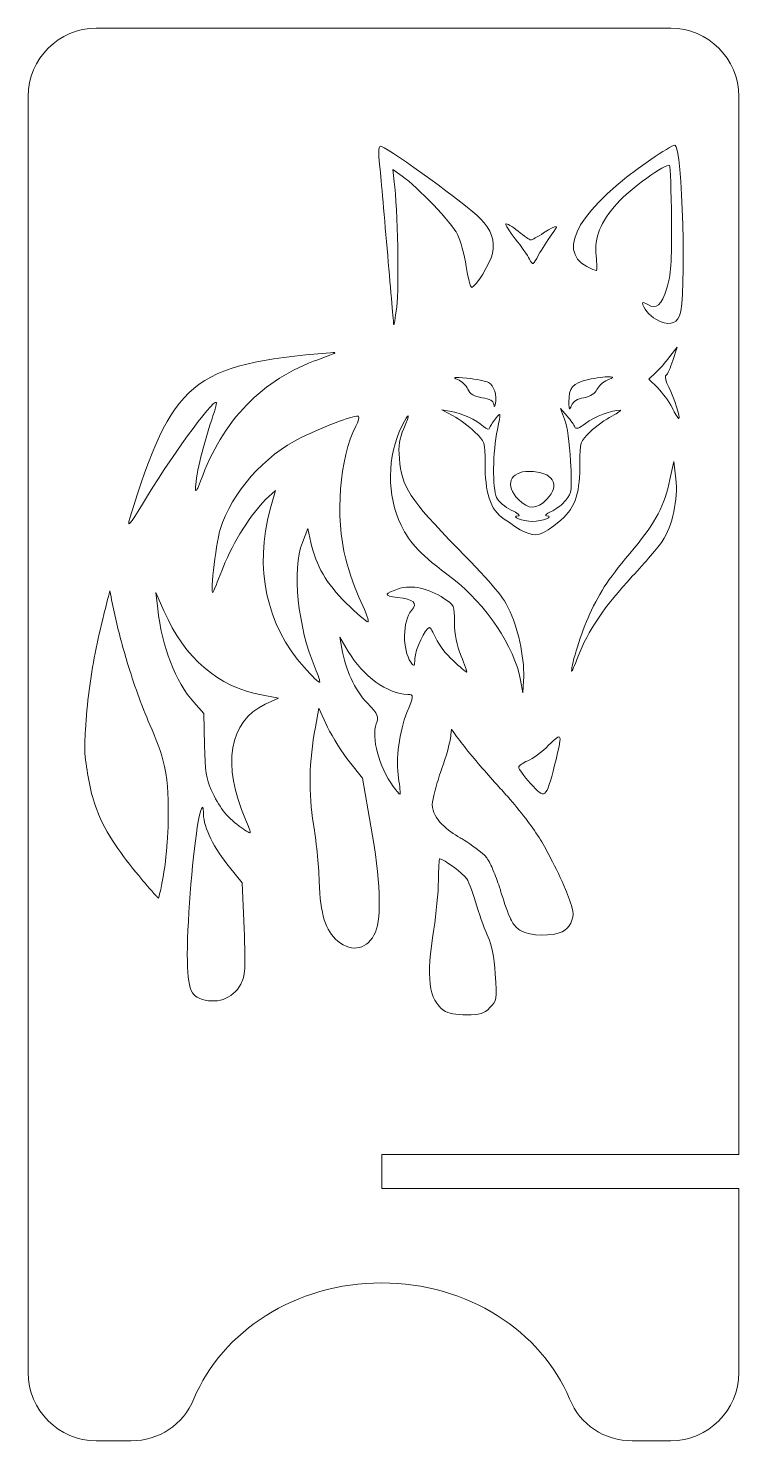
# Model space of a CAD drawing. Header units: millimetres. Extents: x -328 to 276, y -219 to 45.
# Drawn here: x -155.3 to -71.8, y -121.2 to 44.8 of the extents above; entities that cross this region are included whole.
import ezdxf

# ---------------------------------------------------------------- set-up
doc = ezdxf.new("R2010")
doc.units = ezdxf.units.MM
doc.header["$MEASUREMENT"] = 0
doc.layers.add('layer 1', color=7, linetype='Continuous')

msp = doc.modelspace()

# ---------------------------------------------------------------- linework, layer by layer
at = {"layer": 'layer 1', "color": 250, "lineweight": 9}
for points, knots in [([(-147.2681, 44.7682), (-124.7712, 44.7682), (-102.2749, 44.7682), (-79.7781, 44.7682), (-79.7781, 44.7682), (-75.3719, 44.7682), (-71.7781, 41.1744), (-71.7781, 36.7682), (-71.7781, 36.7682), (-71.7781, 36.7682), (-71.7781, -87.5432), (-71.7781, -87.5432), (-71.7781, -87.5432), (-71.7781, -87.5432), (-113.7031, -87.5432), (-113.7031, -87.5432), (-113.7031, -87.5432), (-113.7031, -87.5432), (-113.7031, -91.5432), (-113.7031, -91.5432), (-113.7031, -91.5432), (-113.7031, -91.5432), (-71.7781, -91.5432), (-71.7781, -91.5432), (-71.7781, -91.5432), (-71.7781, -98.7555), (-71.7781, -105.9679), (-71.7781, -113.1802), (-71.7781, -113.1802), (-71.7781, -117.5864), (-75.3719, -121.1802), (-79.7781, -121.1802), (-79.7781, -121.1802), (-79.7781, -121.1802), (-84.2858, -121.1802), (-84.2858, -121.1802), (-84.2858, -121.1802), (-87.5819, -121.1802), (-90.3968, -119.3055), (-91.6674, -116.2641), (-91.6674, -116.2641), (-94.993, -108.3039), (-103.6193, -102.6313), (-113.7381, -102.6313), (-113.7381, -102.6313), (-123.8569, -102.6313), (-132.4832, -108.3039), (-135.8088, -116.2641), (-135.8088, -116.2641), (-137.0794, -119.3055), (-139.8943, -121.1802), (-143.1904, -121.1802), (-143.1904, -121.1802), (-143.1904, -121.1802), (-147.2681, -121.1802), (-147.2681, -121.1802), (-147.2681, -121.1802), (-151.6743, -121.1802), (-155.2681, -117.5864), (-155.2681, -113.1802), (-155.2681, -113.1802), (-155.2681, -63.1998), (-155.2681, -13.2154), (-155.2681, 36.7682), (-155.2681, 36.7682), (-155.2681, 41.1744), (-151.6743, 44.7682), (-147.2681, 44.7682)], [0, 0, 0, 0, 0.05555556, 0.05555556, 0.05555556, 0.05555556, 0.11111111, 0.11111111, 0.11111111, 0.11111111, 0.16666667, 0.16666667, 0.16666667, 0.16666667, 0.22222222, 0.22222222, 0.22222222, 0.22222222, 0.27777778, 0.27777778, 0.27777778, 0.27777778, 0.33333333, 0.33333333, 0.33333333, 0.33333333, 0.38888889, 0.38888889, 0.38888889, 0.38888889, 0.44444444, 0.44444444, 0.44444444, 0.44444444, 0.5, 0.5, 0.5, 0.5, 0.55555556, 0.55555556, 0.55555556, 0.55555556, 0.61111111, 0.61111111, 0.61111111, 0.61111111, 0.66666667, 0.66666667, 0.66666667, 0.66666667, 0.72222222, 0.72222222, 0.72222222, 0.72222222, 0.77777778, 0.77777778, 0.77777778, 0.77777778, 0.83333333, 0.83333333, 0.83333333, 0.83333333, 0.88888889, 0.88888889, 0.88888889, 0.88888889, 1, 1, 1, 1]), ([(-112.2537, 26.7389), (-111.8572, 23.6148), (-111.6788, 14.3567), (-111.9706, 12.0347), (-111.9706, 12.0347), (-112.1405, 10.6837), (-112.2985, 9.7392), (-112.3219, 9.9358), (-112.3219, 9.9358), (-112.3453, 10.1325), (-112.6649, 13.7991), (-113.0323, 18.0842), (-113.0323, 18.0842), (-113.3996, 22.369), (-113.8127, 27.0396), (-113.9503, 28.463), (-113.9503, 28.463), (-114.1521, 30.5507), (-114.1167, 31.0191), (-113.7672, 30.885), (-113.7672, 30.885), (-112.4663, 30.3856), (-103.7623, 24.0442), (-102.1096, 22.3914), (-102.1096, 22.3914), (-100.8635, 21.1454), (-100.4035, 19.7788), (-100.7298, 18.2928), (-100.7298, 18.2928), (-100.9726, 17.1876), (-102.7162, 14.3273), (-103.147, 14.3273), (-103.147, 14.3273), (-103.3092, 14.3273), (-103.6072, 15.4385), (-103.8091, 16.7966), (-103.8091, 16.7966), (-104.0112, 18.1547), (-104.4723, 19.8459), (-104.834, 20.5548), (-104.834, 20.5548), (-105.5356, 21.9301), (-109.5108, 26.1172), (-111.3361, 27.4034), (-111.3361, 27.4034), (-111.3361, 27.4034), (-112.4364, 28.1789), (-112.4364, 28.1789), (-112.4364, 28.1789), (-112.4364, 28.1789), (-112.2537, 26.7389), (-112.2537, 26.7389)], [0, 0, 0, 0, 0.07142857, 0.07142857, 0.07142857, 0.07142857, 0.14285714, 0.14285714, 0.14285714, 0.14285714, 0.21428571, 0.21428571, 0.21428571, 0.21428571, 0.28571429, 0.28571429, 0.28571429, 0.28571429, 0.35714286, 0.35714286, 0.35714286, 0.35714286, 0.42857143, 0.42857143, 0.42857143, 0.42857143, 0.5, 0.5, 0.5, 0.5, 0.57142857, 0.57142857, 0.57142857, 0.57142857, 0.64285714, 0.64285714, 0.64285714, 0.64285714, 0.71428571, 0.71428571, 0.71428571, 0.71428571, 0.78571429, 0.78571429, 0.78571429, 0.78571429, 0.85714286, 0.85714286, 0.85714286, 0.85714286, 1, 1, 1, 1]), ([(-81.5068, 10.5803), (-82.2939, 11.0074), (-83.0708, 11.9646), (-83.0708, 12.5073), (-83.0708, 12.5073), (-83.0708, 12.6107), (-82.7956, 12.5234), (-82.4591, 12.3134), (-82.4591, 12.3134), (-81.459, 11.6888), (-80.8398, 12.2193), (-80.2222, 14.23), (-80.2222, 14.23), (-79.7425, 15.7919), (-79.6467, 17.2217), (-79.6826, 22.2893), (-79.6826, 22.2893), (-79.7065, 25.6779), (-79.8163, 28.5402), (-79.9266, 28.6505), (-79.9266, 28.6505), (-80.26, 28.9839), (-84.6299, 25.8151), (-86.0708, 24.195), (-86.0708, 24.195), (-88.0368, 21.9842), (-88.7596, 20.1809), (-88.5385, 18.0379), (-88.5385, 18.0379), (-88.4394, 17.0778), (-88.4286, 16.2925), (-88.5148, 16.2925), (-88.5148, 16.2925), (-88.6007, 16.2925), (-89.1016, 16.515), (-89.6276, 16.7871), (-89.6276, 16.7871), (-93.3393, 18.7064), (-90.3758, 23.6616), (-82.1109, 29.3553), (-82.1109, 29.3553), (-80.7733, 30.2767), (-79.4984, 31.0305), (-79.2776, 31.0305), (-79.2776, 31.0305), (-78.3901, 31.0305), (-77.9018, 12.9123), (-78.7371, 10.9704), (-78.7371, 10.9704), (-79.1795, 9.9417), (-80.0931, 9.8131), (-81.5068, 10.5803)], [0, 0, 0, 0, 0.07142857, 0.07142857, 0.07142857, 0.07142857, 0.14285714, 0.14285714, 0.14285714, 0.14285714, 0.21428571, 0.21428571, 0.21428571, 0.21428571, 0.28571429, 0.28571429, 0.28571429, 0.28571429, 0.35714286, 0.35714286, 0.35714286, 0.35714286, 0.42857143, 0.42857143, 0.42857143, 0.42857143, 0.5, 0.5, 0.5, 0.5, 0.57142857, 0.57142857, 0.57142857, 0.57142857, 0.64285714, 0.64285714, 0.64285714, 0.64285714, 0.71428571, 0.71428571, 0.71428571, 0.71428571, 0.78571429, 0.78571429, 0.78571429, 0.78571429, 0.85714286, 0.85714286, 0.85714286, 0.85714286, 1, 1, 1, 1]), ([(-96.3648, 17.6567), (-96.5855, 18.0773), (-97.3366, 19.1435), (-98.0339, 20.0263), (-98.0339, 20.0263), (-98.7312, 20.9091), (-99.2326, 21.7006), (-99.148, 21.7852), (-99.148, 21.7852), (-99.0633, 21.8699), (-98.4134, 21.4792), (-97.7036, 20.9172), (-97.7036, 20.9172), (-96.994, 20.355), (-96.3209, 19.8951), (-96.2083, 19.8951), (-96.2083, 19.8951), (-96.0955, 19.8951), (-95.4194, 20.2635), (-94.7062, 20.7139), (-94.7062, 20.7139), (-92.9951, 21.794), (-92.8272, 21.7472), (-93.807, 20.4627), (-93.807, 20.4627), (-94.2558, 19.8741), (-94.9248, 18.83), (-95.2933, 18.1422), (-95.2933, 18.1422), (-95.9622, 16.8942), (-95.9641, 16.8933), (-96.3648, 17.6567)], [0, 0, 0, 0, 0.11111111, 0.11111111, 0.11111111, 0.11111111, 0.22222222, 0.22222222, 0.22222222, 0.22222222, 0.33333333, 0.33333333, 0.33333333, 0.33333333, 0.44444444, 0.44444444, 0.44444444, 0.44444444, 0.55555556, 0.55555556, 0.55555556, 0.55555556, 0.66666667, 0.66666667, 0.66666667, 0.66666667, 0.77777778, 0.77777778, 0.77777778, 0.77777778, 1, 1, 1, 1]), ([(-143.3241, -12.7743), (-138.4255, 3.2245), (-135.9899, 5.3632), (-119.761, 6.6502), (-119.761, 6.6502), (-118.7722, 6.7682), (-119.107, 6.5765), (-121.1265, 5.869), (-121.1265, 5.869), (-127.7298, 3.5555), (-132.4893, -1.3455), (-135.0128, -8.4309), (-135.0128, -8.4309), (-135.3642, -9.4177), (-135.607, -9.7869), (-135.6214, -9.3568), (-135.6214, -9.3568), (-135.6588, -8.236), (-134.7828, -4.4163), (-133.8739, -1.7375), (-133.8739, -1.7375), (-133.4187, -0.3957), (-133.097, 0.7529), (-133.1591, 0.8149), (-133.1591, 0.8149), (-133.5649, 1.2207), (-138.8652, -6.065), (-141.8537, -11.1367), (-141.8537, -11.1367), (-143.297, -13.5864), (-143.7155, -14.0524), (-143.3241, -12.7743)], [0, 0, 0, 0, 0.11111111, 0.11111111, 0.11111111, 0.11111111, 0.22222222, 0.22222222, 0.22222222, 0.22222222, 0.33333333, 0.33333333, 0.33333333, 0.33333333, 0.44444444, 0.44444444, 0.44444444, 0.44444444, 0.55555556, 0.55555556, 0.55555556, 0.55555556, 0.66666667, 0.66666667, 0.66666667, 0.66666667, 0.77777778, 0.77777778, 0.77777778, 0.77777778, 1, 1, 1, 1]), ([(-79.5192, 5.7305), (-79.7997, 4.8751), (-80.1619, 4.0934), (-80.3238, 3.9932), (-80.3238, 3.9932), (-80.4858, 3.8931), (-80.3412, 3.2667), (-80.0024, 2.6011), (-80.0024, 2.6011), (-79.3749, 1.3679), (-78.6044, -1.0656), (-78.8416, -1.0656), (-78.8416, -1.0656), (-78.9133, -1.0656), (-79.2643, -0.4933), (-79.6213, 0.2064), (-79.6213, 0.2064), (-79.9783, 0.9063), (-80.7344, 1.9427), (-81.3015, 2.5099), (-81.3015, 2.5099), (-81.3015, 2.5099), (-82.333, 3.5412), (-82.333, 3.5412), (-82.333, 3.5412), (-82.333, 3.5412), (-81.5599, 4.2738), (-81.5599, 4.2738), (-81.5599, 4.2738), (-81.1348, 4.6769), (-80.3869, 5.5194), (-79.898, 6.1462), (-79.898, 6.1462), (-79.898, 6.1462), (-79.0091, 7.2858), (-79.0091, 7.2858), (-79.0091, 7.2858), (-79.0091, 7.2858), (-79.5192, 5.7305), (-79.5192, 5.7305)], [0, 0, 0, 0, 0.09090909, 0.09090909, 0.09090909, 0.09090909, 0.18181818, 0.18181818, 0.18181818, 0.18181818, 0.27272727, 0.27272727, 0.27272727, 0.27272727, 0.36363636, 0.36363636, 0.36363636, 0.36363636, 0.45454545, 0.45454545, 0.45454545, 0.45454545, 0.54545455, 0.54545455, 0.54545455, 0.54545455, 0.63636364, 0.63636364, 0.63636364, 0.63636364, 0.72727273, 0.72727273, 0.72727273, 0.72727273, 0.81818182, 0.81818182, 0.81818182, 0.81818182, 1, 1, 1, 1]), ([(-100.5635, 0.6118), (-100.5889, 0.9688), (-101.0344, 1.2124), (-101.9208, 1.3542), (-101.9208, 1.3542), (-102.888, 1.5088), (-103.338, 1.7793), (-103.6058, 2.3671), (-103.6058, 2.3671), (-103.8068, 2.8081), (-104.3552, 3.3211), (-104.8246, 3.507), (-104.8246, 3.507), (-105.4922, 3.7715), (-105.2507, 3.8023), (-103.7127, 3.6491), (-103.7127, 3.6491), (-102.6321, 3.5413), (-101.4915, 3.3164), (-101.1785, 3.1493), (-101.1785, 3.1493), (-100.538, 2.8076), (-100.1373, 1.5826), (-100.3706, 0.6795), (-100.3706, 0.6795), (-100.4931, 0.2055), (-100.5334, 0.1914), (-100.5635, 0.6118)], [0, 0, 0, 0, 0.125, 0.125, 0.125, 0.125, 0.25, 0.25, 0.25, 0.25, 0.375, 0.375, 0.375, 0.375, 0.5, 0.5, 0.5, 0.5, 0.625, 0.625, 0.625, 0.625, 0.75, 0.75, 0.75, 0.75, 1, 1, 1, 1]), ([(-91.7379, 0.839), (-91.7703, 2.5359), (-91.2855, 3.0985), (-89.4532, 3.4915), (-89.4532, 3.4915), (-88.5419, 3.6871), (-87.4718, 3.8312), (-87.0754, 3.8122), (-87.0754, 3.8122), (-86.4138, 3.7801), (-86.4263, 3.749), (-87.2269, 3.4313), (-87.2269, 3.4313), (-87.7068, 3.241), (-88.2526, 2.7488), (-88.4401, 2.3376), (-88.4401, 2.3376), (-88.6654, 1.8428), (-89.1826, 1.5143), (-89.968, 1.367), (-89.968, 1.367), (-90.7404, 1.2222), (-91.2534, 0.9012), (-91.4361, 0.4485), (-91.4361, 0.4485), (-91.678, -0.1498), (-91.7201, -0.0954), (-91.7379, 0.839)], [0, 0, 0, 0, 0.125, 0.125, 0.125, 0.125, 0.25, 0.25, 0.25, 0.25, 0.375, 0.375, 0.375, 0.375, 0.5, 0.5, 0.5, 0.5, 0.625, 0.625, 0.625, 0.625, 0.75, 0.75, 0.75, 0.75, 1, 1, 1, 1]), ([(-91.9561, -0.7981), (-91.5253, -1.2814), (-91.1109, -1.8625), (-91.0354, -2.0893), (-91.0354, -2.0893), (-90.9397, -2.3759), (-90.5541, -2.2425), (-89.7724, -1.6523), (-89.7724, -1.6523), (-88.7709, -0.896), (-86.5914, -0.0651), (-85.6997, -0.0995), (-85.6997, -0.0995), (-85.5195, -0.1065), (-85.9615, -0.4163), (-86.6821, -0.7882), (-86.6821, -0.7882), (-87.4026, -1.1601), (-88.5448, -1.9942), (-89.2203, -2.6416), (-89.2203, -2.6416), (-90.4299, -3.8009), (-90.4486, -3.8567), (-90.4486, -6.3235), (-90.4486, -6.3235), (-90.4486, -9.5842), (-90.821, -11.4509), (-92.6794, -13.0138), (-92.6794, -13.0138), (-95.0883, -15.0401), (-95.6104, -14.9545), (-96.8835, -14.4409), (-96.8835, -14.4409), (-97.5863, -14.1571), (-98.5424, -13.4101), (-99.344, -12.9041), (-99.344, -12.9041), (-101.048, -11.8285), (-101.584, -9.5839), (-101.584, -6.383), (-101.584, -6.383), (-101.584, -3.8475), (-101.5979, -3.8056), (-102.8121, -2.6416), (-102.8121, -2.6416), (-103.4876, -1.9942), (-104.6298, -1.1495), (-105.3503, -0.7647), (-105.3503, -0.7647), (-105.3503, -0.7647), (-106.6604, -0.0649), (-106.6604, -0.0649), (-106.6604, -0.0649), (-106.6604, -0.0649), (-105.5141, -0.2772), (-105.5141, -0.2772), (-105.5141, -0.2772), (-104.212, -0.5184), (-102.6951, -1.2209), (-101.7817, -2.006), (-101.7817, -2.006), (-101.3232, -2.4), (-101.1237, -2.4336), (-101.0191, -2.1345), (-101.0191, -2.1345), (-100.9411, -1.9118), (-100.613, -1.4032), (-100.29, -1.0043), (-100.29, -1.0043), (-99.7206, -0.3011), (-99.7162, -0.3432), (-100.1453, -2.3919), (-100.1453, -2.3919), (-100.6882, -4.9842), (-100.7326, -9.2624), (-100.2281, -10.3697), (-100.2281, -10.3697), (-100.0228, -10.8203), (-99.2491, -11.4831), (-98.5086, -11.8425), (-98.5086, -11.8425), (-97.7683, -12.2019), (-97.3836, -12.5056), (-97.6539, -12.5173), (-97.6539, -12.5173), (-98.7032, -12.5629), (-97.1794, -13.1736), (-96.0163, -13.1736), (-96.0163, -13.1736), (-94.8355, -13.1736), (-93.3595, -12.5728), (-94.3787, -12.5069), (-94.3787, -12.5069), (-94.6488, -12.4894), (-94.4062, -12.272), (-93.8394, -12.0236), (-93.8394, -12.0236), (-93.2727, -11.7751), (-92.4811, -11.1608), (-92.0805, -10.6584), (-92.0805, -10.6584), (-91.3953, -9.7993), (-91.3632, -9.5267), (-91.542, -6.0813), (-91.542, -6.0813), (-91.6509, -3.9875), (-91.9481, -1.8824), (-92.2357, -1.1686), (-92.2357, -1.1686), (-92.2357, -1.1686), (-92.7391, 0.0805), (-92.7391, 0.0805), (-92.7391, 0.0805), (-92.7391, 0.0805), (-91.9561, -0.7981), (-91.9561, -0.7981)], [0, 0, 0, 0, 0.03333333, 0.03333333, 0.03333333, 0.03333333, 0.06666667, 0.06666667, 0.06666667, 0.06666667, 0.1, 0.1, 0.1, 0.1, 0.13333333, 0.13333333, 0.13333333, 0.13333333, 0.16666667, 0.16666667, 0.16666667, 0.16666667, 0.2, 0.2, 0.2, 0.2, 0.23333333, 0.23333333, 0.23333333, 0.23333333, 0.26666667, 0.26666667, 0.26666667, 0.26666667, 0.3, 0.3, 0.3, 0.3, 0.33333333, 0.33333333, 0.33333333, 0.33333333, 0.36666667, 0.36666667, 0.36666667, 0.36666667, 0.4, 0.4, 0.4, 0.4, 0.43333333, 0.43333333, 0.43333333, 0.43333333, 0.46666667, 0.46666667, 0.46666667, 0.46666667, 0.5, 0.5, 0.5, 0.5, 0.53333333, 0.53333333, 0.53333333, 0.53333333, 0.56666667, 0.56666667, 0.56666667, 0.56666667, 0.6, 0.6, 0.6, 0.6, 0.63333333, 0.63333333, 0.63333333, 0.63333333, 0.66666667, 0.66666667, 0.66666667, 0.66666667, 0.7, 0.7, 0.7, 0.7, 0.73333333, 0.73333333, 0.73333333, 0.73333333, 0.76666667, 0.76666667, 0.76666667, 0.76666667, 0.8, 0.8, 0.8, 0.8, 0.83333333, 0.83333333, 0.83333333, 0.83333333, 0.86666667, 0.86666667, 0.86666667, 0.86666667, 0.9, 0.9, 0.9, 0.9, 0.93333333, 0.93333333, 0.93333333, 0.93333333, 1, 1, 1, 1]), ([(-123.0603, -15.6421), (-124.2946, -18.8427), (-123.6029, -25.6174), (-121.5539, -30.3977), (-121.5539, -30.3977), (-121.1893, -31.2485), (-120.9503, -32.0042), (-121.0232, -32.077), (-121.0232, -32.077), (-121.096, -32.15), (-121.919, -31.3553), (-122.8522, -30.3113), (-122.8522, -30.3113), (-127.2975, -25.3373), (-128.7403, -18.6146), (-126.8361, -11.7477), (-126.8361, -11.7477), (-126.8361, -11.7477), (-126.2191, -9.522), (-126.2191, -9.522), (-126.2191, -9.522), (-126.2191, -9.522), (-127.3721, -10.616), (-127.3721, -10.616), (-127.3721, -10.616), (-129.0193, -12.1784), (-131.2335, -15.6898), (-132.3318, -18.4815), (-132.3318, -18.4815), (-132.851, -19.8008), (-133.3679, -21.1014), (-133.4807, -21.3715), (-133.4807, -21.3715), (-133.9904, -22.5929), (-133.284, -15.9795), (-132.7063, -14.122), (-132.7063, -14.122), (-131.3463, -9.749), (-127.5427, -5.434), (-123.1849, -3.3205), (-123.1849, -3.3205), (-120.2263, -1.8855), (-116.7003, -0.5782), (-116.4539, -0.8248), (-116.4539, -0.8248), (-116.3547, -0.9239), (-116.5003, -1.4427), (-116.7771, -1.9781), (-116.7771, -1.9781), (-118.703, -5.7026), (-119.2312, -12.653), (-117.9645, -17.6052), (-117.9645, -17.6052), (-117.5958, -19.0461), (-116.788, -21.2937), (-116.1693, -22.5997), (-116.1693, -22.5997), (-115.5505, -23.9056), (-115.1854, -24.9741), (-115.3578, -24.9741), (-115.3578, -24.9741), (-115.5302, -24.9741), (-116.676, -23.9794), (-117.9038, -22.7634), (-117.9038, -22.7634), (-120.2493, -20.4408), (-121.439, -18.4056), (-122.0583, -15.6557), (-122.0583, -15.6557), (-122.0583, -15.6557), (-122.4297, -14.0066), (-122.4297, -14.0066), (-122.4297, -14.0066), (-122.4297, -14.0066), (-123.0603, -15.6421), (-123.0603, -15.6421)], [0, 0, 0, 0, 0.05, 0.05, 0.05, 0.05, 0.1, 0.1, 0.1, 0.1, 0.15, 0.15, 0.15, 0.15, 0.2, 0.2, 0.2, 0.2, 0.25, 0.25, 0.25, 0.25, 0.3, 0.3, 0.3, 0.3, 0.35, 0.35, 0.35, 0.35, 0.4, 0.4, 0.4, 0.4, 0.45, 0.45, 0.45, 0.45, 0.5, 0.5, 0.5, 0.5, 0.55, 0.55, 0.55, 0.55, 0.6, 0.6, 0.6, 0.6, 0.65, 0.65, 0.65, 0.65, 0.7, 0.7, 0.7, 0.7, 0.75, 0.75, 0.75, 0.75, 0.8, 0.8, 0.8, 0.8, 0.85, 0.85, 0.85, 0.85, 0.9, 0.9, 0.9, 0.9, 1, 1, 1, 1]), ([(-97.4215, -31.8149), (-98.0802, -27.9722), (-101.5341, -22.8151), (-105.4028, -19.8976), (-105.4028, -19.8976), (-109.1876, -17.0439), (-110.3872, -15.8009), (-111.4592, -13.6233), (-111.4592, -13.6233), (-113.149, -10.191), (-113.1077, -5.4479), (-111.3582, -1.9665), (-111.3582, -1.9665), (-110.4844, -0.2278), (-110.3316, -0.4399), (-111.1406, -2.2685), (-111.1406, -2.2685), (-111.6691, -3.4633), (-111.782, -4.2352), (-111.6559, -5.7892), (-111.6559, -5.7892), (-111.3841, -9.1375), (-110.4815, -10.525), (-104.7736, -16.371), (-104.7736, -16.371), (-100.4717, -20.7771), (-99.4192, -22.0489), (-98.6247, -23.8009), (-98.6247, -23.8009), (-97.5833, -26.0976), (-96.8981, -29.6461), (-97.0604, -31.9025), (-97.0604, -31.9025), (-97.0604, -31.9025), (-97.1626, -33.3257), (-97.1626, -33.3257), (-97.1626, -33.3257), (-97.1626, -33.3257), (-97.4215, -31.8149), (-97.4215, -31.8149)], [0, 0, 0, 0, 0.09090909, 0.09090909, 0.09090909, 0.09090909, 0.18181818, 0.18181818, 0.18181818, 0.18181818, 0.27272727, 0.27272727, 0.27272727, 0.27272727, 0.36363636, 0.36363636, 0.36363636, 0.36363636, 0.45454545, 0.45454545, 0.45454545, 0.45454545, 0.54545455, 0.54545455, 0.54545455, 0.54545455, 0.63636364, 0.63636364, 0.63636364, 0.63636364, 0.72727273, 0.72727273, 0.72727273, 0.72727273, 0.81818182, 0.81818182, 0.81818182, 0.81818182, 1, 1, 1, 1]), ([(-79.1755, -8.1536), (-78.8828, -10.5458), (-79.5644, -13.6802), (-80.7766, -15.5165), (-80.7766, -15.5165), (-81.2074, -16.169), (-82.7859, -18.017), (-84.2848, -19.6232), (-84.2848, -19.6232), (-87.4746, -23.0417), (-89.5829, -26.1513), (-90.6399, -28.9958), (-90.6399, -28.9958), (-91.0563, -30.1164), (-91.4046, -30.9071), (-91.414, -30.7529), (-91.414, -30.7529), (-91.4622, -29.9608), (-90.2599, -26.1655), (-89.3059, -24.0981), (-89.3059, -24.0981), (-88.0068, -21.2832), (-86.9876, -19.7657), (-84.0663, -16.2951), (-84.0663, -16.2951), (-81.5613, -13.3193), (-80.491, -11.271), (-79.8599, -8.2447), (-79.8599, -8.2447), (-79.8599, -8.2447), (-79.4214, -6.1423), (-79.4214, -6.1423), (-79.4214, -6.1423), (-79.4214, -6.1423), (-79.1755, -8.1536), (-79.1755, -8.1536)], [0, 0, 0, 0, 0.1, 0.1, 0.1, 0.1, 0.2, 0.2, 0.2, 0.2, 0.3, 0.3, 0.3, 0.3, 0.4, 0.4, 0.4, 0.4, 0.5, 0.5, 0.5, 0.5, 0.6, 0.6, 0.6, 0.6, 0.7, 0.7, 0.7, 0.7, 0.8, 0.8, 0.8, 0.8, 1, 1, 1, 1]), ([(-97.6791, -10.5888), (-99.3162, -8.9517), (-98.6702, -7.2843), (-96.4022, -7.2933), (-96.4022, -7.2933), (-93.6225, -7.3044), (-92.6326, -8.868), (-94.3305, -10.5657), (-94.3305, -10.5657), (-95.564, -11.7994), (-96.4623, -11.8054), (-97.6791, -10.5888)], [0, 0, 0, 0, 0.25, 0.25, 0.25, 0.25, 0.5, 0.5, 0.5, 0.5, 1, 1, 1, 1]), ([(-139.9662, -57.4479), (-139.7705, -56.7844), (-139.6211, -56.0386), (-139.5195, -55.4984), (-139.5195, -55.4984), (-139.2278, -53.9477), (-139.0387, -52.3427), (-138.926, -50.7627), (-138.926, -50.7627), (-138.8668, -49.9326), (-138.8294, -49.0991), (-138.8207, -48.2662), (-138.8207, -48.2662), (-138.7989, -46.181), (-138.8168, -44.0158), (-139.2524, -41.9787), (-139.2524, -41.9787), (-139.619, -40.2646), (-140.2759, -38.6445), (-140.9659, -37.0716), (-140.9659, -37.0716), (-141.9997, -34.7149), (-142.8746, -32.2249), (-143.6295, -29.7367), (-143.6295, -29.7367), (-144.1885, -27.8943), (-144.6879, -26.0214), (-145.1079, -24.1318), (-145.1079, -24.1318), (-145.3143, -23.2031), (-145.505, -22.2604), (-145.6658, -21.3125), (-145.6658, -21.3125), (-145.9105, -22.2403), (-146.1455, -23.1718), (-146.3744, -24.1037), (-146.3744, -24.1037), (-146.743, -25.6048), (-147.1019, -27.1198), (-147.41, -28.6385), (-147.41, -28.6385), (-147.7036, -30.0855), (-147.9282, -31.5629), (-148.1147, -33.0323), (-148.1147, -33.0323), (-148.3093, -34.5661), (-148.4651, -36.1178), (-148.5561, -37.6641), (-148.5561, -37.6641), (-148.6128, -38.6278), (-148.6818, -39.8468), (-148.5722, -40.8043), (-148.5722, -40.8043), (-148.3285, -42.9313), (-147.9681, -45.0323), (-147.2251, -47.0147), (-147.2251, -47.0147), (-146.1204, -49.9622), (-144.2039, -52.4715), (-142.2902, -54.7811), (-142.2902, -54.7811), (-141.6221, -55.5874), (-140.9419, -56.4024), (-140.2334, -57.1632), (-140.2334, -57.1632), (-140.1689, -57.2325), (-140.0734, -57.3361), (-139.9662, -57.4479)], [0, 0, 0, 0, 0.05555556, 0.05555556, 0.05555556, 0.05555556, 0.11111111, 0.11111111, 0.11111111, 0.11111111, 0.16666667, 0.16666667, 0.16666667, 0.16666667, 0.22222222, 0.22222222, 0.22222222, 0.22222222, 0.27777778, 0.27777778, 0.27777778, 0.27777778, 0.33333333, 0.33333333, 0.33333333, 0.33333333, 0.38888889, 0.38888889, 0.38888889, 0.38888889, 0.44444444, 0.44444444, 0.44444444, 0.44444444, 0.5, 0.5, 0.5, 0.5, 0.55555556, 0.55555556, 0.55555556, 0.55555556, 0.61111111, 0.61111111, 0.61111111, 0.61111111, 0.66666667, 0.66666667, 0.66666667, 0.66666667, 0.72222222, 0.72222222, 0.72222222, 0.72222222, 0.77777778, 0.77777778, 0.77777778, 0.77777778, 0.83333333, 0.83333333, 0.83333333, 0.83333333, 0.88888889, 0.88888889, 0.88888889, 0.88888889, 1, 1, 1, 1]), ([(-127.4337, -34.6547), (-131.6533, -36.6097), (-132.5415, -41.8298), (-129.7343, -48.1759), (-129.7343, -48.1759), (-129.3783, -48.9804), (-129.1373, -49.689), (-129.1987, -49.7504), (-129.1987, -49.7504), (-129.26, -49.8117), (-129.8434, -49.4573), (-130.495, -48.963), (-130.495, -48.963), (-131.9989, -47.8218), (-132.8629, -46.701), (-133.7635, -44.7224), (-133.7635, -44.7224), (-134.3446, -43.4458), (-134.4917, -42.4567), (-134.5478, -39.4498), (-134.5478, -39.4498), (-134.5478, -39.4498), (-134.6171, -35.7483), (-134.6171, -35.7483), (-134.6171, -35.7483), (-134.6171, -35.7483), (-135.8227, -34.4137), (-135.8227, -34.4137), (-135.8227, -34.4137), (-137.9175, -32.0952), (-139.5851, -27.779), (-140.0547, -23.4601), (-140.0547, -23.4601), (-140.0547, -23.4601), (-140.2642, -21.5353), (-140.2642, -21.5353), (-140.2642, -21.5353), (-140.2642, -21.5353), (-139.3187, -23.6904), (-139.3187, -23.6904), (-139.3187, -23.6904), (-136.8828, -29.2435), (-132.9848, -32.6002), (-127.8659, -33.5521), (-127.8659, -33.5521), (-127.8659, -33.5521), (-125.8593, -33.9254), (-125.8593, -33.9254), (-125.8593, -33.9254), (-125.8593, -33.9254), (-127.4337, -34.6547), (-127.4337, -34.6547)], [0, 0, 0, 0, 0.07142857, 0.07142857, 0.07142857, 0.07142857, 0.14285714, 0.14285714, 0.14285714, 0.14285714, 0.21428571, 0.21428571, 0.21428571, 0.21428571, 0.28571429, 0.28571429, 0.28571429, 0.28571429, 0.35714286, 0.35714286, 0.35714286, 0.35714286, 0.42857143, 0.42857143, 0.42857143, 0.42857143, 0.5, 0.5, 0.5, 0.5, 0.57142857, 0.57142857, 0.57142857, 0.57142857, 0.64285714, 0.64285714, 0.64285714, 0.64285714, 0.71428571, 0.71428571, 0.71428571, 0.71428571, 0.78571429, 0.78571429, 0.78571429, 0.78571429, 0.85714286, 0.85714286, 0.85714286, 0.85714286, 1, 1, 1, 1]), ([(-105.3487, -29.5258), (-106.1504, -28.7869), (-107.0598, -27.6078), (-107.3695, -26.9058), (-107.3695, -26.9058), (-107.6793, -26.2036), (-108.0246, -25.6292), (-108.1369, -25.6292), (-108.1369, -25.6292), (-108.5675, -25.6292), (-109.8171, -28.3013), (-109.845, -29.2816), (-109.845, -29.2816), (-109.8715, -30.2204), (-109.9123, -30.2582), (-110.3101, -29.7142), (-110.3101, -29.7142), (-111.3302, -28.3193), (-111.2854, -24.7938), (-110.233, -23.6309), (-110.233, -23.6309), (-109.4592, -22.776), (-109.9481, -22.3276), (-111.8927, -22.1084), (-111.8927, -22.1084), (-113.5661, -21.9199), (-113.5104, -21.651), (-111.6764, -21.0651), (-111.6764, -21.0651), (-110.2061, -20.5957), (-108.2516, -21.0244), (-106.4149, -22.2195), (-106.4149, -22.2195), (-105.2141, -23.0005), (-105.1864, -23.0642), (-105.1788, -25.0607), (-105.1788, -25.0607), (-105.1732, -26.4442), (-104.9212, -27.7106), (-104.3966, -28.9862), (-104.3966, -28.9862), (-103.9707, -30.0219), (-103.6827, -30.8693), (-103.7568, -30.8693), (-103.7568, -30.8693), (-103.8308, -30.8693), (-104.5472, -30.2649), (-105.3487, -29.5258)], [0, 0, 0, 0, 0.07692308, 0.07692308, 0.07692308, 0.07692308, 0.15384615, 0.15384615, 0.15384615, 0.15384615, 0.23076923, 0.23076923, 0.23076923, 0.23076923, 0.30769231, 0.30769231, 0.30769231, 0.30769231, 0.38461538, 0.38461538, 0.38461538, 0.38461538, 0.46153846, 0.46153846, 0.46153846, 0.46153846, 0.53846154, 0.53846154, 0.53846154, 0.53846154, 0.61538462, 0.61538462, 0.61538462, 0.61538462, 0.69230769, 0.69230769, 0.69230769, 0.69230769, 0.76923077, 0.76923077, 0.76923077, 0.76923077, 0.84615385, 0.84615385, 0.84615385, 0.84615385, 1, 1, 1, 1]), ([(-117.6646, -28.4507), (-115.9834, -31.3311), (-113.0001, -33.4803), (-110.6724, -33.4876), (-110.6724, -33.4876), (-109.9417, -33.4897), (-109.9524, -33.7474), (-110.7619, -35.636), (-110.7619, -35.636), (-111.6681, -37.7498), (-112.1089, -41.1506), (-111.7599, -43.335), (-111.7599, -43.335), (-111.6034, -44.3146), (-111.5182, -45.1617), (-111.5705, -45.2169), (-111.5705, -45.2169), (-111.6227, -45.2724), (-111.9817, -44.8736), (-112.3681, -44.3306), (-112.3681, -44.3306), (-114.06, -41.9547), (-114.9789, -38.5643), (-114.3672, -36.9554), (-114.3672, -36.9554), (-114.0435, -36.1038), (-114.1306, -35.9058), (-115.4481, -34.4972), (-115.4481, -34.4972), (-116.8933, -32.9521), (-118.0024, -30.5598), (-118.4207, -28.0856), (-118.4207, -28.0856), (-118.4207, -28.0856), (-118.6422, -26.7755), (-118.6422, -26.7755), (-118.6422, -26.7755), (-118.6422, -26.7755), (-117.6646, -28.4507), (-117.6646, -28.4507)], [0, 0, 0, 0, 0.09090909, 0.09090909, 0.09090909, 0.09090909, 0.18181818, 0.18181818, 0.18181818, 0.18181818, 0.27272727, 0.27272727, 0.27272727, 0.27272727, 0.36363636, 0.36363636, 0.36363636, 0.36363636, 0.45454545, 0.45454545, 0.45454545, 0.45454545, 0.54545455, 0.54545455, 0.54545455, 0.54545455, 0.63636364, 0.63636364, 0.63636364, 0.63636364, 0.72727273, 0.72727273, 0.72727273, 0.72727273, 0.81818182, 0.81818182, 0.81818182, 0.81818182, 1, 1, 1, 1]), ([(-115.0018, -48.9672), (-113.9029, -55.2951), (-113.7183, -59.622), (-114.4707, -61.4227), (-114.4707, -61.4227), (-115.3096, -63.4305), (-117.2077, -63.8836), (-118.881, -62.4756), (-118.881, -62.4756), (-120.3625, -61.2291), (-120.9341, -59.3958), (-121.0731, -55.446), (-121.0731, -55.446), (-121.1404, -53.5395), (-121.4451, -50.5143), (-121.7501, -48.7237), (-121.7501, -48.7237), (-122.3502, -45.2039), (-122.2756, -41.3291), (-121.5308, -37.3264), (-121.5308, -37.3264), (-121.5308, -37.3264), (-121.1174, -35.1043), (-121.1174, -35.1043), (-121.1174, -35.1043), (-121.1174, -35.1043), (-120.0873, -37.3264), (-120.0873, -37.3264), (-120.0873, -37.3264), (-119.5206, -38.5486), (-118.3653, -40.3972), (-117.5198, -41.4344), (-117.5198, -41.4344), (-117.5198, -41.4344), (-115.9827, -43.3202), (-115.9827, -43.3202), (-115.9827, -43.3202), (-115.9827, -43.3202), (-115.0018, -48.9672), (-115.0018, -48.9672)], [0, 0, 0, 0, 0.09090909, 0.09090909, 0.09090909, 0.09090909, 0.18181818, 0.18181818, 0.18181818, 0.18181818, 0.27272727, 0.27272727, 0.27272727, 0.27272727, 0.36363636, 0.36363636, 0.36363636, 0.36363636, 0.45454545, 0.45454545, 0.45454545, 0.45454545, 0.54545455, 0.54545455, 0.54545455, 0.54545455, 0.63636364, 0.63636364, 0.63636364, 0.63636364, 0.72727273, 0.72727273, 0.72727273, 0.72727273, 0.81818182, 0.81818182, 0.81818182, 0.81818182, 1, 1, 1, 1]), ([(-105.5429, -37.5762), (-105.5462, -37.6481), (-105.5504, -37.7201), (-105.5554, -37.792), (-105.5554, -37.792), (-105.6605, -39.2834), (-106.1861, -40.7962), (-106.6711, -42.2005), (-106.6711, -42.2005), (-106.7247, -42.3557), (-106.7771, -42.5114), (-106.8285, -42.6674), (-106.8285, -42.6674), (-107.0884, -43.456), (-107.3267, -44.2593), (-107.5267, -45.0652), (-107.5267, -45.0652), (-107.6137, -45.4159), (-107.7893, -46.084), (-107.7893, -46.4395), (-107.7893, -46.4395), (-107.7893, -48.2017), (-105.8582, -49.529), (-104.5238, -50.3324), (-104.5238, -50.3324), (-104.3627, -50.4294), (-104.2029, -50.5285), (-104.0444, -50.6295), (-104.0444, -50.6295), (-103.2993, -51.1043), (-101.9342, -52.0136), (-101.3964, -52.7029), (-101.3964, -52.7029), (-101.1014, -53.081), (-100.8451, -53.6733), (-100.6571, -54.1155), (-100.6571, -54.1155), (-100.3766, -54.7753), (-100.1263, -55.4549), (-99.9012, -56.1356), (-99.9012, -56.1356), (-99.8527, -56.2825), (-99.8053, -56.4298), (-99.7592, -56.5776), (-99.7592, -56.5776), (-99.4384, -57.6066), (-99.1005, -58.7294), (-98.6575, -59.7122), (-98.6575, -59.7122), (-98.4581, -60.1545), (-98.2235, -60.594), (-97.8561, -60.9203), (-97.8561, -60.9203), (-97.7045, -61.055), (-97.5358, -61.1695), (-97.363, -61.2749), (-97.363, -61.2749), (-96.3455, -61.8954), (-93.591, -61.9317), (-92.5347, -61.3854), (-92.5347, -61.3854), (-91.6785, -60.9426), (-91.1142, -59.8943), (-91.2806, -58.9347), (-91.2806, -58.9347), (-91.4175, -58.1454), (-91.8346, -57.1365), (-92.143, -56.3967), (-92.143, -56.3967), (-92.6639, -55.1477), (-93.2554, -53.9152), (-93.883, -52.7165), (-93.883, -52.7165), (-94.2636, -51.9895), (-94.6613, -51.2702), (-95.0809, -50.5649), (-95.0809, -50.5649), (-95.5193, -49.8281), (-96.0409, -49.1085), (-96.5569, -48.4243), (-96.5569, -48.4243), (-97.2228, -47.5413), (-97.9225, -46.6798), (-98.6429, -45.8408), (-98.6429, -45.8408), (-99.0755, -45.3369), (-99.5171, -44.8404), (-99.969, -44.3538), (-99.969, -44.3538), (-100.6315, -43.6403), (-101.2778, -42.9103), (-101.9127, -42.1722), (-101.9127, -42.1722), (-102.5649, -41.4138), (-103.2067, -40.6449), (-103.8318, -39.8639), (-103.8318, -39.8639), (-104.3259, -39.2465), (-104.8217, -38.6143), (-105.2728, -37.9647), (-105.2728, -37.9647), (-105.3627, -37.8351), (-105.4528, -37.7056), (-105.5429, -37.5762)], [0, 0, 0, 0, 0.03703704, 0.03703704, 0.03703704, 0.03703704, 0.07407407, 0.07407407, 0.07407407, 0.07407407, 0.11111111, 0.11111111, 0.11111111, 0.11111111, 0.14814815, 0.14814815, 0.14814815, 0.14814815, 0.18518519, 0.18518519, 0.18518519, 0.18518519, 0.22222222, 0.22222222, 0.22222222, 0.22222222, 0.25925926, 0.25925926, 0.25925926, 0.25925926, 0.2962963, 0.2962963, 0.2962963, 0.2962963, 0.33333333, 0.33333333, 0.33333333, 0.33333333, 0.37037037, 0.37037037, 0.37037037, 0.37037037, 0.40740741, 0.40740741, 0.40740741, 0.40740741, 0.44444444, 0.44444444, 0.44444444, 0.44444444, 0.48148148, 0.48148148, 0.48148148, 0.48148148, 0.51851852, 0.51851852, 0.51851852, 0.51851852, 0.55555556, 0.55555556, 0.55555556, 0.55555556, 0.59259259, 0.59259259, 0.59259259, 0.59259259, 0.62962963, 0.62962963, 0.62962963, 0.62962963, 0.66666667, 0.66666667, 0.66666667, 0.66666667, 0.7037037, 0.7037037, 0.7037037, 0.7037037, 0.74074074, 0.74074074, 0.74074074, 0.74074074, 0.77777778, 0.77777778, 0.77777778, 0.77777778, 0.81481481, 0.81481481, 0.81481481, 0.81481481, 0.85185185, 0.85185185, 0.85185185, 0.85185185, 0.88888889, 0.88888889, 0.88888889, 0.88888889, 0.92592593, 0.92592593, 0.92592593, 0.92592593, 1, 1, 1, 1]), ([(-96.2444, -43.9583), (-97.01, -43.0876), (-97.6363, -42.2321), (-97.6363, -42.0572), (-97.6363, -42.0572), (-97.6363, -41.8823), (-97.1573, -41.5411), (-96.5719, -41.2987), (-96.5719, -41.2987), (-95.9865, -41.0562), (-94.8811, -40.2315), (-94.1155, -39.4661), (-94.1155, -39.4661), (-92.504, -37.8548), (-92.4588, -38.0073), (-93.416, -41.824), (-93.416, -41.824), (-94.4047, -45.7661), (-94.5552, -45.8797), (-96.2444, -43.9583)], [0, 0, 0, 0, 0.16666667, 0.16666667, 0.16666667, 0.16666667, 0.33333333, 0.33333333, 0.33333333, 0.33333333, 0.5, 0.5, 0.5, 0.5, 0.66666667, 0.66666667, 0.66666667, 0.66666667, 1, 1, 1, 1]), ([(-129.9071, -61.0117), (-129.7218, -65.846), (-129.7623, -66.5228), (-130.2983, -67.5463), (-130.2983, -67.5463), (-131.217, -69.3), (-133.2455, -69.9801), (-135.2031, -69.1904), (-135.2031, -69.1904), (-136.4556, -68.685), (-136.7334, -66.9725), (-136.4999, -61.1942), (-136.4999, -61.1942), (-136.2816, -55.7832), (-135.4807, -48.3476), (-134.9839, -47.1181), (-134.9839, -47.1181), (-134.7483, -46.5355), (-134.7005, -46.607), (-134.6804, -47.5727), (-134.6804, -47.5727), (-134.6476, -49.1332), (-133.4221, -51.6261), (-131.6155, -53.8064), (-131.6155, -53.8064), (-131.6155, -53.8064), (-130.114, -55.6188), (-130.114, -55.6188), (-130.114, -55.6188), (-130.114, -55.6188), (-129.9071, -61.0117), (-129.9071, -61.0117)], [0, 0, 0, 0, 0.11111111, 0.11111111, 0.11111111, 0.11111111, 0.22222222, 0.22222222, 0.22222222, 0.22222222, 0.33333333, 0.33333333, 0.33333333, 0.33333333, 0.44444444, 0.44444444, 0.44444444, 0.44444444, 0.55555556, 0.55555556, 0.55555556, 0.55555556, 0.66666667, 0.66666667, 0.66666667, 0.66666667, 0.77777778, 0.77777778, 0.77777778, 0.77777778, 1, 1, 1, 1]), ([(-106.4155, -70.6323), (-108.2087, -69.3763), (-108.532, -66.7898), (-107.6104, -61.0689), (-107.6104, -61.0689), (-107.3277, -59.3146), (-107.0822, -56.737), (-107.0645, -55.341), (-107.0645, -55.341), (-107.0468, -53.9449), (-106.9804, -52.8027), (-106.9167, -52.8027), (-106.9167, -52.8027), (-106.4932, -52.8027), (-104.1255, -54.5713), (-103.7397, -55.1761), (-103.7397, -55.1761), (-103.4806, -55.582), (-102.9445, -57.0195), (-102.5483, -58.3704), (-102.5483, -58.3704), (-102.152, -59.7214), (-101.5536, -61.3659), (-101.2183, -62.0248), (-101.2183, -62.0248), (-100.8241, -62.7998), (-100.5316, -64.3211), (-100.3901, -66.3331), (-100.3901, -66.3331), (-100.1761, -69.3781), (-100.1894, -69.4612), (-101.0216, -70.2935), (-101.0216, -70.2935), (-101.742, -71.0139), (-102.1624, -71.1435), (-103.7787, -71.1435), (-103.7787, -71.1435), (-104.9768, -71.1435), (-105.9572, -70.9533), (-106.4155, -70.6323)], [0, 0, 0, 0, 0.09090909, 0.09090909, 0.09090909, 0.09090909, 0.18181818, 0.18181818, 0.18181818, 0.18181818, 0.27272727, 0.27272727, 0.27272727, 0.27272727, 0.36363636, 0.36363636, 0.36363636, 0.36363636, 0.45454545, 0.45454545, 0.45454545, 0.45454545, 0.54545455, 0.54545455, 0.54545455, 0.54545455, 0.63636364, 0.63636364, 0.63636364, 0.63636364, 0.72727273, 0.72727273, 0.72727273, 0.72727273, 0.81818182, 0.81818182, 0.81818182, 0.81818182, 1, 1, 1, 1])]:
    msp.add_open_spline(points, degree=3, knots=knots, dxfattribs=at)

doc.saveas('drawing.dxf')
